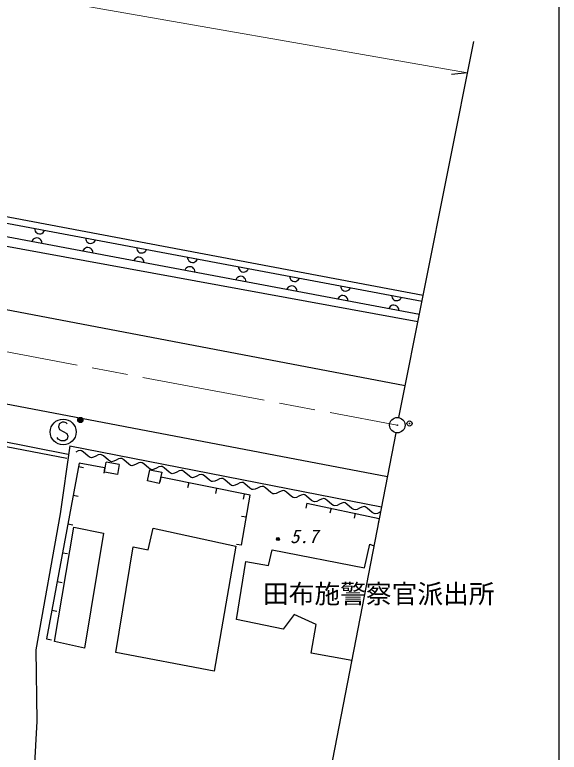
# Model space of a CAD drawing. Units: millimetres, scale not verified. Extents: x 40000 to 680000, y 20000 to 380000.
# Drawn here: x 526124 to 579000, y 243160 to 314829 of the extents above; entities that cross this region are included whole.
import ezdxf
from ezdxf.enums import TextEntityAlignment as Align

# ---------------------------------------------------------------- set-up
doc = ezdxf.new("R2010")
doc.units = ezdxf.units.MM
doc.header["$LTSCALE"] = 1000
doc.header["$PDMODE"] = 32
doc.header["$PDSIZE"] = 500
doc.linetypes.add('CHAIN', pattern=[18.5, 12, -1.5, 3.5, -1.5])
for name, color, linetype, lineweight in [('M-BGD', 7, 'Continuous', 25), ('M-BGD-EXST', 7, 'Continuous', 25), ('M-BMK', 2, 'CHAIN', 13), ('M-BMK-OTRS', 5, 'Continuous', 25), ('M-BMK-SRVR', 3, 'Continuous', 25), ('M-STR-HTXT', 7, 'Continuous', 13), ('M-STR-STRC', 7, 'Continuous', 25), ('M-TTL-BAND', 7, 'Continuous', 25)]:
    doc.layers.add(name, color=color, linetype=linetype, lineweight=lineweight)
doc.layers.add('M-OTRS', color=6, linetype='Continuous')
doc.styles.add('ＭＳ ゴシック', font='')
doc.styles.get('ＭＳ ゴシック').set_extended_font_data('MS Gothic')

msp = doc.modelspace()

# ---------------------------------------------------------------- linework, layer by layer
at = {"layer": 'M-BGD'}
for p, q in [((471726, 305320), (565794, 287591)), ((471572, 304608), (565678, 287010)), ((471321, 303442), (565422, 285723)), ((471069, 302272), (565280, 285011)), ((528039, 294048), (528057, 293923)), ((528057, 293923), (528097, 293814)), ((528961, 293754), (529022, 293865)), ((528150, 293128), (528041, 293087)), ((528097, 293814), (528177, 293697)), ((528276, 293145), (528150, 293128)), ((528177, 293697), (528265, 293620)), ((528265, 293620), (528375, 293558)), ((528433, 293115), (528276, 293145)), ((528375, 293558), (528532, 293529)), ((528532, 293529), (528658, 293546)), ((528658, 293546), (528767, 293587)), ((528767, 293587), (528884, 293667)), ((528884, 293667), (528961, 293754)), ((527847, 292920), (527785, 292810)), ((527924, 293007), (527847, 292920)), ((528041, 293087), (527924, 293007)), ((528543, 293054), (528433, 293115)), ((528631, 292976), (528543, 293054)), ((528710, 292859), (528631, 292976)), ((528751, 292750), (528710, 292859)), ((528768, 292625), (528751, 292750)), ((532992, 293122), (533010, 292997)), ((533010, 292997), (533050, 292888)), ((533050, 292888), (533130, 292771)), ((533130, 292771), (533217, 292694)), ((533217, 292694), (533328, 292632)), ((533328, 292632), (533485, 292603)), ((533485, 292603), (533611, 292620)), ((533611, 292620), (533720, 292661)), ((533720, 292661), (533837, 292741)), ((533837, 292741), (533914, 292828)), ((533914, 292828), (533975, 292938)), ((532799, 291988), (532738, 291877)), ((532877, 292075), (532799, 291988)), ((532994, 292155), (532877, 292075)), ((533103, 292195), (532994, 292155)), ((533228, 292212), (533103, 292195)), ((533386, 292182), (533228, 292212)), ((533496, 292121), (533386, 292182)), ((533583, 292043), (533496, 292121)), ((533663, 291927), (533583, 292043)), ((533703, 291817), (533663, 291927)), ((533721, 291692), (533703, 291817)), ((537945, 292196), (537963, 292071)), ((537963, 292071), (538003, 291961)), ((538003, 291961), (538083, 291845)), ((538083, 291845), (538170, 291767)), ((538170, 291767), (538281, 291706)), ((538281, 291706), (538438, 291677)), ((538438, 291677), (538564, 291694)), ((538564, 291694), (538673, 291734)), ((538673, 291734), (538790, 291814)), ((538790, 291814), (538867, 291902)), ((538867, 291902), (538928, 292012)), ((537752, 291055), (537691, 290944)), ((537830, 291142), (537752, 291055)), ((537946, 291222), (537830, 291142)), ((538056, 291262), (537946, 291222)), ((538181, 291280), (538056, 291262)), ((538338, 291250), (538181, 291280)), ((538449, 291188), (538338, 291250)), ((538536, 291111), (538449, 291188)), ((538616, 290994), (538536, 291111)), ((538656, 290885), (538616, 290994)), ((542898, 291270), (542915, 291144)), ((542915, 291144), (542956, 291035)), ((542956, 291035), (543036, 290918)), ((543820, 290975), (543881, 291086)), ((538673, 290759), (538656, 290885)), ((542899, 290289), (542782, 290210)), ((543008, 290330), (542899, 290289)), ((543134, 290347), (543008, 290330)), ((543036, 290918), (543123, 290841)), ((543123, 290841), (543234, 290780)), ((543291, 290317), (543134, 290347)), ((543234, 290780), (543391, 290750)), ((543401, 290256), (543291, 290317)), ((543391, 290750), (543516, 290768)), ((543516, 290768), (543626, 290808)), ((543626, 290808), (543742, 290888)), ((543742, 290888), (543820, 290975)), ((547851, 290343), (547868, 290218)), ((542705, 290122), (542643, 290012)), ((542782, 290210), (542705, 290122)), ((543489, 290178), (543401, 290256)), ((543568, 290062), (543489, 290178)), ((543609, 289952), (543568, 290062)), ((543626, 289827), (543609, 289952)), ((547868, 290218), (547909, 290109)), ((547909, 290109), (547989, 289992)), ((547989, 289992), (548076, 289915)), ((548076, 289915), (548187, 289853)), ((548187, 289853), (548344, 289824)), ((548344, 289824), (548469, 289841)), ((548469, 289841), (548579, 289882)), ((548579, 289882), (548695, 289962)), ((548695, 289962), (548773, 290049)), ((548773, 290049), (548834, 290160)), ((547657, 289190), (547596, 289079)), ((547735, 289277), (547657, 289190)), ((547852, 289357), (547735, 289277)), ((547961, 289397), (547852, 289357)), ((548086, 289414), (547961, 289397)), ((548244, 289385), (548086, 289414)), ((548354, 289323), (548244, 289385)), ((548441, 289246), (548354, 289323)), ((548521, 289129), (548441, 289246)), ((548561, 289020), (548521, 289129)), ((548579, 288894), (548561, 289020)), ((552804, 289417), (552821, 289292)), ((552821, 289292), (552862, 289183)), ((552862, 289183), (552942, 289066)), ((552942, 289066), (553029, 288989)), ((553029, 288989), (553140, 288927)), ((553140, 288927), (553297, 288898)), ((553297, 288898), (553422, 288915)), ((553422, 288915), (553532, 288956)), ((553532, 288956), (553648, 289036)), ((553648, 289036), (553726, 289123)), ((553726, 289123), (553787, 289233)), ((552610, 288257), (552549, 288147)), ((552687, 288344), (552610, 288257)), ((552804, 288424), (552687, 288344)), ((552914, 288465), (552804, 288424)), ((553039, 288482), (552914, 288465)), ((553196, 288452), (553039, 288482)), ((553307, 288391), (553196, 288452)), ((553394, 288313), (553307, 288391)), ((553474, 288196), (553394, 288313)), ((553514, 288087), (553474, 288196)), ((557757, 288491), (557774, 288366)), ((557774, 288366), (557815, 288256)), ((557815, 288256), (557895, 288140)), ((557895, 288140), (557982, 288062)), ((558601, 288109), (558679, 288197)), ((558679, 288197), (558740, 288307)), ((553531, 287962), (553514, 288087)), ((557640, 287412), (557563, 287325)), ((557757, 287492), (557640, 287412)), ((557866, 287532), (557757, 287492)), ((557992, 287549), (557866, 287532)), ((557982, 288062), (558093, 288001)), ((558149, 287520), (557992, 287549)), ((558093, 288001), (558250, 287972)), ((558259, 287458), (558149, 287520)), ((558250, 287972), (558375, 287989)), ((558347, 287381), (558259, 287458)), ((558375, 287989), (558484, 288029)), ((558484, 288029), (558601, 288109)), ((562710, 287565), (562727, 287439)), ((562727, 287439), (562768, 287330)), ((455098, 286887), (531325, 272140)), ((557563, 287325), (557501, 287214)), ((558426, 287264), (558347, 287381)), ((558467, 287154), (558426, 287264)), ((558484, 287029), (558467, 287154)), ((562768, 287330), (562848, 287213)), ((562848, 287213), (562935, 287136)), ((562935, 287136), (563045, 287075)), ((563045, 287075), (563203, 287045)), ((563203, 287045), (563328, 287063)), ((563328, 287063), (563437, 287103)), ((563437, 287103), (563554, 287183)), ((563554, 287183), (563631, 287270)), ((563631, 287270), (563693, 287381)), ((562515, 286392), (562454, 286282)), ((562593, 286479), (562515, 286392)), ((562710, 286559), (562593, 286479)), ((562819, 286600), (562710, 286559)), ((562944, 286617), (562819, 286600)), ((563102, 286587), (562944, 286617)), ((563212, 286525), (563102, 286587)), ((563299, 286448), (563212, 286525)), ((563379, 286331), (563299, 286448)), ((563419, 286222), (563379, 286331)), ((563437, 286097), (563419, 286222)), ((513494, 275151), (531173, 271740)), ((531471, 272948), (530545, 266343)), ((531471, 272948), (561742, 267023)), ((532271, 272450), (532044, 272332)), ((532483, 272490), (532271, 272450)), ((532601, 272467), (532483, 272490)), ((532781, 272349), (532601, 272467)), ((533268, 271927), (532781, 272349)), ((533449, 271809), (533268, 271927)), ((533567, 271786), (533449, 271809)), ((533778, 271826), (533567, 271786)), ((534006, 271944), (533778, 271826)), ((534233, 272062), (534006, 271944)), ((534445, 272101), (534233, 272062)), ((534562, 272078), (534445, 272101)), ((534743, 271961), (534562, 272078)), ((535230, 271538), (534743, 271961)), ((536195, 271673), (535968, 271555)), ((536407, 271713), (536195, 271673)), ((536524, 271690), (536407, 271713)), ((536705, 271572), (536524, 271690)), ((532379, 271254), (529206, 254173)), ((532320, 270935), (532812, 270844)), ((534853, 270788), (532379, 271254)), ((534835, 270362), (534989, 271361)), ((536258, 271125), (534989, 271361)), ((535411, 271421), (535230, 271538)), ((535529, 271397), (535411, 271421)), ((535740, 271437), (535529, 271397)), ((535968, 271555), (535740, 271437)), ((536258, 271125), (536097, 270142)), ((537192, 271150), (536705, 271572)), ((537373, 271032), (537192, 271150)), ((537491, 271009), (537373, 271032)), ((537702, 271049), (537491, 271009)), ((537930, 271167), (537702, 271049)), ((538157, 271285), (537930, 271167)), ((538369, 271324), (538157, 271285)), ((538486, 271301), (538369, 271324)), ((538667, 271184), (538486, 271301)), ((539154, 270761), (538667, 271184)), ((540330, 270936), (540119, 270896)), ((540448, 270913), (540330, 270936)), ((540629, 270795), (540448, 270913)), ((534853, 270788), (534760, 270296)), ((536097, 270142), (534835, 270362)), ((539016, 269526), (539246, 270596)), ((539335, 270644), (539154, 270761)), ((539246, 270596), (540410, 270377)), ((539452, 270620), (539335, 270644)), ((539664, 270660), (539452, 270620)), ((539891, 270778), (539664, 270660)), ((540119, 270896), (539891, 270778)), ((540410, 270377), (540161, 269291)), ((541116, 270373), (540629, 270795)), ((541297, 270255), (541116, 270373)), ((541414, 270232), (541297, 270255)), ((541626, 270271), (541414, 270232)), ((541853, 270390), (541626, 270271)), ((542081, 270508), (541853, 270390)), ((542292, 270547), (542081, 270508)), ((542410, 270524), (542292, 270547)), ((542591, 270407), (542410, 270524)), ((543078, 269984), (542591, 270407)), ((540161, 269291), (539016, 269526)), ((540314, 269901), (540213, 269411)), ((548994, 268127), (540314, 269901)), ((543259, 269867), (543078, 269984)), ((543376, 269843), (543259, 269867)), ((543588, 269883), (543376, 269843)), ((543815, 270001), (543588, 269883)), ((544043, 270119), (543815, 270001)), ((544254, 270159), (544043, 270119)), ((544372, 270135), (544254, 270159)), ((544553, 270018), (544372, 270135)), ((545040, 269595), (544553, 270018)), ((545220, 269478), (545040, 269595)), ((545338, 269455), (545220, 269478)), ((545550, 269494), (545338, 269455)), ((545777, 269613), (545550, 269494)), ((546004, 269731), (545777, 269613)), ((546216, 269770), (546004, 269731)), ((546334, 269747), (546216, 269770)), ((546515, 269630), (546334, 269747)), ((547002, 269207), (546515, 269630)), ((543015, 269349), (542915, 268859)), ((545716, 268797), (545616, 268307)), ((547182, 269090), (547002, 269207)), ((547300, 269066), (547182, 269090)), ((547512, 269106), (547300, 269066)), ((547739, 269224), (547512, 269106)), ((547966, 269342), (547739, 269224)), ((548178, 269382), (547966, 269342)), ((548296, 269358), (548178, 269382)), ((548476, 269241), (548296, 269358)), ((548964, 268818), (548476, 269241)), ((549144, 268701), (548964, 268818)), ((549701, 268836), (549474, 268717)), ((549940, 268960), (549701, 268836)), ((550162, 269001), (549940, 268960)), ((550285, 268977), (550162, 269001)), ((550475, 268853), (550285, 268977)), ((550987, 268410), (550475, 268853)), ((531801, 268142), (532293, 268050)), ((548154, 263273), (548994, 268127)), ((548418, 268245), (548318, 267755)), ((549262, 268678), (549144, 268701)), ((549474, 268717), (549262, 268678)), ((551176, 268286), (550987, 268410)), ((551300, 268262), (551176, 268286)), ((551522, 268304), (551300, 268262)), ((551761, 268428), (551522, 268304)), ((551988, 268546), (551761, 268428)), ((552200, 268585), (551988, 268546)), ((552318, 268562), (552200, 268585)), ((552498, 268445), (552318, 268562)), ((552985, 268022), (552498, 268445)), ((553950, 268157), (553723, 268039)), ((554162, 268197), (553950, 268157)), ((554280, 268173), (554162, 268197)), ((554460, 268056), (554280, 268173)), ((554947, 267633), (554460, 268056)), ((553166, 267905), (552985, 268022)), ((553284, 267881), (553166, 267905)), ((553496, 267921), (553284, 267881)), ((553723, 268039), (553496, 267921)), ((554493, 267380), (554389, 266891)), ((554493, 267380), (561521, 265885)), ((555128, 267516), (554947, 267633)), ((555246, 267493), (555128, 267516)), ((555457, 267532), (555246, 267493)), ((555685, 267651), (555457, 267532)), ((555912, 267769), (555685, 267651)), ((556124, 267808), (555912, 267769)), ((556241, 267785), (556124, 267808)), ((556422, 267668), (556241, 267785)), ((556909, 267245), (556422, 267668)), ((557874, 267380), (557647, 267262)), ((558086, 267420), (557874, 267380)), ((558203, 267396), (558086, 267420)), ((558384, 267279), (558203, 267396)), ((556835, 266881), (556731, 266392)), ((557090, 267128), (556909, 267245)), ((557208, 267104), (557090, 267128)), ((557419, 267144), (557208, 267104)), ((557647, 267262), (557419, 267144)), ((558871, 266856), (558384, 267279)), ((559052, 266739), (558871, 266856)), ((559170, 266716), (559052, 266739)), ((559381, 266755), (559170, 266716)), ((559609, 266873), (559381, 266755)), ((559836, 266992), (559609, 266873)), ((560048, 267031), (559836, 266992)), ((560165, 267008), (560048, 267031)), ((560346, 266891), (560165, 267008)), ((560833, 266468), (560346, 266891)), ((530545, 266343), (528179, 253111)), ((548625, 265990), (548132, 266076)), ((559178, 266383), (559074, 265894)), ((561014, 266351), (560833, 266468)), ((561131, 266327), (561014, 266351)), ((561343, 266367), (561131, 266327)), ((561570, 266485), (561343, 266367)), ((531282, 265348), (531774, 265256)), ((561521, 265885), (561417, 265396)), ((529978, 253910), (531846, 265022)), ((531846, 265022), (534756, 264441)), ((539095, 262832), (539554, 264924)), ((539554, 264924), (547578, 263173)), ((534756, 264441), (532903, 253276)), ((535926, 252838), (537632, 263124)), ((537632, 263124), (539095, 262832)), ((547578, 263173), (545481, 251034)), ((548154, 263273), (547662, 263359)), ((560078, 261077), (560614, 263368)), ((560614, 263368), (561007, 263231)), ((530763, 262554), (531255, 262463)), ((550766, 261320), (551107, 262832)), ((551107, 262832), (560078, 261077)), ((547646, 256055), (548554, 261705)), ((548554, 261705), (550766, 261320)), ((530244, 259760), (530736, 259669)), ((529725, 256966), (530216, 256875)), ((552180, 255129), (547646, 256055)), ((553252, 256543), (552180, 255129)), ((555397, 255568), (553252, 256543)), ((554910, 252789), (555397, 255568)), ((529206, 254173), (529697, 254081)), ((532903, 253276), (529978, 253910)), ((528179, 253111), (528266, 246189)), ((545481, 251034), (535926, 252838)), ((558848, 252075), (554910, 252789)), ((558834, 252004), (558848, 252075)), ((528266, 246189), (527828, 238127))]:
    msp.add_line(p, q, dxfattribs=at)
for radius in [150, 90, 30]:
    msp.add_circle((551677, 263875), radius, dxfattribs=at)
at = {"layer": 'M-BGD-EXST'}
for p, q in [((530726, 275232), (530426, 275082)), ((530926, 275232), (530726, 275232)), ((531126, 275182), (530926, 275232)), ((530426, 275082), (530376, 274782)), ((530376, 274782), (530476, 274532)), ((530476, 274532), (531176, 274132)), ((531226, 275082), (531126, 275182)), ((531176, 274132), (531276, 273882)), ((531276, 273882), (531226, 273582)), ((530326, 273582), (530226, 273732)), ((530626, 273432), (530326, 273582)), ((530976, 273432), (530626, 273432)), ((531226, 273582), (530976, 273432))]:
    msp.add_line(p, q, dxfattribs=at)
for centre, radius in [((530826, 274282), 1250), ((532494, 275446), 250), ((532494, 275446), 150), ((532494, 275446), 50)]:
    msp.add_circle(centre, radius, dxfattribs=at)
at = {"layer": 'M-BMK'}
msp.add_line((465829, 293222), (563276, 274949), dxfattribs=at)
at = {"layer": 'M-BMK-OTRS'}
for p, q in [((563423, 275685), (570703, 312244)), ((563134, 274213), (554202, 228082))]:
    msp.add_line(p, q, dxfattribs=at)
at = {"layer": 'M-BMK-SRVR'}
for radius in [750, 30]:
    msp.add_circle((563276, 274949), radius, dxfattribs=at)
at = {"layer": 'M-OTRS'}
msp.add_point((564460, 275108), dxfattribs=at)
at = {"layer": 'M-STR-HTXT'}
for p, q in [((475621, 325728), (570092, 309178)), ((570092, 309178), (568542, 309023))]:
    msp.add_line(p, q, dxfattribs=at)
at = {"layer": 'M-STR-STRC'}
for p, q in [((570092, 309178), (568542, 309023)), ((413207, 307547), (564042, 278795)), ((407551, 299488), (562312, 269970))]:
    msp.add_line(p, q, dxfattribs=at)
at = {"layer": 'M-TTL-BAND'}
msp.add_line((579000, 20000), (579000, 370000), dxfattribs=at)

# ---------------------------------------------------------------- texts
at = {"layer": 'M-BGD', "style": 'ＭＳ ゴシック', "oblique": 15}
msp.add_text('5.7', height=1320, dxfattribs=at).set_placement((552868, 263085), align=Align.BOTTOM_LEFT)
at = {"layer": 'M-BGD', "style": 'ＭＳ ゴシック'}
msp.add_text('田布施警察官派出所', height=1833, dxfattribs=at).set_placement((550220, 257087), align=Align.BOTTOM_LEFT)

doc.saveas('drawing.dxf')
